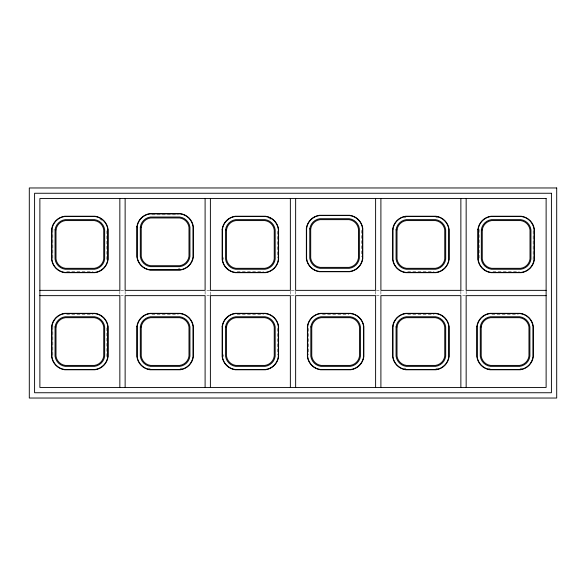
<?xml version="1.0" encoding="UTF-8"?>
<svg xmlns="http://www.w3.org/2000/svg" width="586" height="586" viewBox="0 0 586 586"><rect width="100%" height="100%" fill="white"/><g stroke="black" fill="none" stroke-linecap="round" stroke-linejoin="round"><path stroke-width="0.44" stroke-dasharray="2.93 2.2" d="M151.964 214.813L178.269 214.813M66.709 271.472L93.013 271.472M237.22 271.472L263.524 271.472M407.731 271.472L434.036 271.472M492.987 271.472L519.291 271.472M120.723 290.356L125.133 290.356M206.865 290.356L210.389 290.356L210.389 294.765M291.235 290.356L295.644 290.356M376.49 290.356L379.135 290.356M460.867 290.356L465.277 290.356M120.723 295.644L123.368 295.644M206.865 295.644L209.51 295.644M291.235 295.644L295.644 295.644M376.49 295.644L379.135 295.644M462.632 295.644L466.156 295.644L466.156 291.235M66.709 314.528L93.013 314.528M151.964 314.528L178.269 314.528M237.22 314.528L263.524 314.528M322.476 314.528L348.78 314.528M407.731 314.528L434.036 314.528M491.932 314.528L518.236 314.528M460.867 291.235L460.867 294.765M380.9 291.235L380.9 295.644M375.611 291.235L375.611 294.765M361.599 230.357L361.599 256.661M308.602 328.402L308.602 354.698M295.644 291.235L295.644 294.765M290.356 291.235L290.356 295.644M277.398 231.302L277.398 257.598M277.398 328.402L277.398 354.698M205.1 291.235L205.1 294.765M125.133 291.235L125.133 294.765M119.844 291.235L119.844 294.765M181.843 368.096A13.881 13.881 0 0 1 180.063 368.455M150.17 368.455A13.881 13.881 0 0 1 148.39 368.096M106.762 259.393A13.881 13.881 0 0 0 106.879 257.598L106.886 231.302A13.881 13.881 0 0 0 106.762 229.507M99.935 219.289A13.881 13.881 0 0 1 101.451 220.299M52.96 229.507A13.881 13.881 0 0 0 52.843 231.302L52.835 257.598A13.881 13.881 0 0 0 52.96 259.393M268.82 218.483A13.881 13.881 0 0 1 270.446 219.289M223.471 259.393A13.881 13.881 0 0 1 223.354 257.598M180.063 268.74A13.881 13.881 0 0 1 178.269 268.857M435.83 217.545A13.881 13.881 0 0 1 437.61 217.904M404.157 217.904A13.881 13.881 0 0 1 405.937 217.545M533.04 259.393A13.881 13.881 0 0 0 533.157 257.598L533.165 231.302A13.881 13.881 0 0 0 533.04 229.507M479.238 229.507A13.881 13.881 0 0 0 479.121 231.302L479.114 257.598A13.881 13.881 0 0 0 479.238 259.393M106.762 356.493A13.881 13.881 0 0 0 106.879 354.698L106.886 328.402A13.881 13.881 0 0 0 106.762 326.607M52.96 326.607A13.881 13.881 0 0 0 52.843 328.402L52.835 354.698A13.881 13.881 0 0 0 52.96 356.493M223.471 356.493A13.881 13.881 0 0 1 223.354 354.698M490.145 368.455A13.881 13.881 0 0 1 488.358 368.096M521.811 368.096A13.881 13.881 0 0 1 520.031 368.455M437.61 368.096A13.881 13.881 0 0 1 435.83 368.455M405.937 368.455A13.881 13.881 0 0 1 404.157 368.096"/><path stroke-width="0.88" d="M39.877 290.356L119.844 290.356L119.844 198.544M546.123 290.356L466.156 290.356L466.156 198.544M39.877 295.644L119.844 295.644L119.844 387.456M546.123 295.644L466.156 295.644L466.156 387.456M460.867 198.544L460.867 290.356L380.9 290.356L380.9 198.544M460.867 387.456L460.867 295.644L380.9 295.644L380.9 387.456M375.611 198.544L375.611 290.356L295.644 290.356L295.644 198.544M375.611 387.456L375.611 295.644L295.644 295.644L295.644 387.456M290.356 198.544L290.356 290.356L210.389 290.356L210.389 198.544M290.356 387.456L290.356 295.644L210.389 295.644L210.389 387.456M205.1 198.544L205.1 290.356L125.133 290.356L125.133 198.544M205.1 387.456L205.1 295.644L125.133 295.644L125.133 387.456M51.641 229.331L51.641 259.569A15.221 15.221 0 0 0 64.746 272.673L94.976 272.673A15.221 15.221 0 0 0 108.08 259.569L108.08 229.331A15.221 15.221 0 0 0 94.976 216.227L64.746 216.227A15.221 15.221 0 0 0 51.641 229.331M51.905 229.368L51.905 259.532A14.958 14.958 0 0 0 64.775 272.409L94.947 272.409A14.958 14.958 0 0 0 107.817 259.532L107.817 229.368A14.958 14.958 0 0 0 94.947 216.49L64.775 216.49A14.958 14.958 0 0 0 51.905 229.368M55.055 229.778L55.055 259.115A11.779 11.779 0 0 0 65.193 269.252L94.529 269.252A11.779 11.779 0 0 0 104.667 259.115L104.667 229.778A11.779 11.779 0 0 0 94.529 219.64L65.193 219.64A11.779 11.779 0 0 0 55.055 229.778M55.992 229.902L55.992 258.997A10.834 10.834 0 0 0 65.317 268.322L94.405 268.322A10.834 10.834 0 0 0 103.729 258.997L103.729 229.902A10.834 10.834 0 0 0 94.405 220.578L65.317 220.578A10.834 10.834 0 0 0 55.992 229.902M51.641 326.431L51.641 356.669A15.221 15.221 0 0 0 64.746 369.773L94.976 369.773A15.221 15.221 0 0 0 108.08 356.669L108.08 326.431A15.221 15.221 0 0 0 94.976 313.327L64.746 313.327A15.221 15.221 0 0 0 51.641 326.431M51.905 326.468L51.905 356.632A14.958 14.958 0 0 0 64.775 369.51L94.947 369.51A14.958 14.958 0 0 0 107.817 356.632L107.817 326.468A14.958 14.958 0 0 0 94.947 313.591L64.775 313.591A14.958 14.958 0 0 0 51.905 326.468M55.055 326.885L55.055 356.222A11.779 11.779 0 0 0 65.193 366.36L94.529 366.36A11.779 11.779 0 0 0 104.667 356.222L104.667 326.885A11.779 11.779 0 0 0 94.529 316.748L65.193 316.748A11.779 11.779 0 0 0 55.055 326.885M55.992 327.003L55.992 356.098A10.834 10.834 0 0 0 65.317 365.422L94.405 365.422A10.834 10.834 0 0 0 103.729 356.098L103.729 327.003A10.834 10.834 0 0 0 94.405 317.678L65.317 317.678A10.834 10.834 0 0 0 55.992 327.003M136.897 226.716L136.897 256.954A15.221 15.221 0 0 0 150.001 270.058L180.232 270.058A15.221 15.221 0 0 0 193.336 256.954L193.336 226.716A15.221 15.221 0 0 0 180.232 213.612L150.001 213.612A15.221 15.221 0 0 0 136.897 226.716M137.161 226.753L137.161 256.917A14.958 14.958 0 0 0 150.031 269.794L180.202 269.794A14.958 14.958 0 0 0 193.072 256.917L193.072 226.753A14.958 14.958 0 0 0 180.202 213.875L150.031 213.875A14.958 14.958 0 0 0 137.161 226.753M140.31 227.17L140.31 256.5A11.779 11.779 0 0 0 150.448 266.645L179.785 266.645A11.779 11.779 0 0 0 189.923 256.5L189.923 227.17A11.779 11.779 0 0 0 179.785 217.025L150.448 217.025A11.779 11.779 0 0 0 140.31 227.17M141.248 227.287L141.248 256.382A10.834 10.834 0 0 0 150.573 265.707L179.66 265.707A10.834 10.834 0 0 0 188.985 256.382L188.985 227.287A10.834 10.834 0 0 0 179.66 217.963L150.573 217.963A10.834 10.834 0 0 0 141.248 227.287M136.897 326.431L136.897 356.669A15.221 15.221 0 0 0 150.001 369.773L180.232 369.773A15.221 15.221 0 0 0 193.336 356.669L193.336 326.431A15.221 15.221 0 0 0 180.232 313.327L150.001 313.327A15.221 15.221 0 0 0 136.897 326.431M137.161 326.468L137.161 356.632A14.958 14.958 0 0 0 150.031 369.51L180.202 369.51A14.958 14.958 0 0 0 193.072 356.632L193.072 326.468A14.958 14.958 0 0 0 180.202 313.591L150.031 313.591A14.958 14.958 0 0 0 137.161 326.468M140.31 326.885L140.31 356.222A11.779 11.779 0 0 0 150.448 366.36L179.785 366.36A11.779 11.779 0 0 0 189.923 356.222L189.923 326.885A11.779 11.779 0 0 0 179.785 316.748L150.448 316.748A11.779 11.779 0 0 0 140.31 326.885M141.248 327.003L141.248 356.098A10.834 10.834 0 0 0 150.573 365.422L179.66 365.422A10.834 10.834 0 0 0 188.985 356.098L188.985 327.003A10.834 10.834 0 0 0 179.66 317.678L150.573 317.678A10.834 10.834 0 0 0 141.248 327.003M222.153 229.331L222.153 259.569A15.221 15.221 0 0 0 235.257 272.673L265.487 272.673A15.221 15.221 0 0 0 278.592 259.569L278.592 229.331A15.221 15.221 0 0 0 265.487 216.227L235.257 216.227A15.221 15.221 0 0 0 222.153 229.331M222.416 229.368L222.416 259.532A14.958 14.958 0 0 0 235.286 272.409L265.458 272.409A14.958 14.958 0 0 0 278.328 259.532L278.328 229.368A14.958 14.958 0 0 0 265.458 216.49L235.286 216.49A14.958 14.958 0 0 0 222.416 229.368M225.566 229.778L225.566 259.115A11.779 11.779 0 0 0 235.704 269.252L265.04 269.252A11.779 11.779 0 0 0 275.178 259.115L275.178 229.778A11.779 11.779 0 0 0 265.04 219.64L235.704 219.64A11.779 11.779 0 0 0 225.566 229.778M226.504 229.902L226.504 258.997A10.834 10.834 0 0 0 235.828 268.322L264.916 268.322A10.834 10.834 0 0 0 274.241 258.997L274.241 229.902A10.834 10.834 0 0 0 264.916 220.578L235.828 220.578A10.834 10.834 0 0 0 226.504 229.902M222.153 326.431L222.153 356.669A15.221 15.221 0 0 0 235.257 369.773L265.487 369.773A15.221 15.221 0 0 0 278.592 356.669L278.592 326.431A15.221 15.221 0 0 0 265.487 313.327L235.257 313.327A15.221 15.221 0 0 0 222.153 326.431M222.416 326.468L222.416 356.632A14.958 14.958 0 0 0 235.286 369.51L265.458 369.51A14.958 14.958 0 0 0 278.328 356.632L278.328 326.468A14.958 14.958 0 0 0 265.458 313.591L235.286 313.591A14.958 14.958 0 0 0 222.416 326.468M225.566 326.885L225.566 356.222A11.779 11.779 0 0 0 235.704 366.36L265.04 366.36A11.779 11.779 0 0 0 275.178 356.222L275.178 326.885A11.779 11.779 0 0 0 265.04 316.748L235.704 316.748A11.779 11.779 0 0 0 225.566 326.885M226.504 327.003L226.504 356.098A10.834 10.834 0 0 0 235.828 365.422L264.916 365.422A10.834 10.834 0 0 0 274.241 356.098L274.241 327.003A10.834 10.834 0 0 0 264.916 317.678L235.828 317.678A10.834 10.834 0 0 0 226.504 327.003M306.353 228.394L306.353 258.624A15.221 15.221 0 0 0 319.458 271.728L349.695 271.728A15.221 15.221 0 0 0 362.793 258.624L362.793 228.394A15.221 15.221 0 0 0 349.695 215.289L319.458 215.289A15.221 15.221 0 0 0 306.353 228.394M306.617 228.423L306.617 258.594A14.958 14.958 0 0 0 319.495 271.465L349.659 271.465A14.958 14.958 0 0 0 362.529 258.594L362.529 228.423A14.958 14.958 0 0 0 349.659 215.553L319.495 215.553A14.958 14.958 0 0 0 306.617 228.423M309.767 228.84L309.767 258.177A11.779 11.779 0 0 0 319.905 268.315L349.241 268.315A11.779 11.779 0 0 0 359.379 258.177L359.379 228.84A11.779 11.779 0 0 0 349.241 218.703L319.905 218.703A11.779 11.779 0 0 0 309.767 228.84M310.705 228.965L310.705 258.052A10.834 10.834 0 0 0 320.029 267.377L349.117 267.377A10.834 10.834 0 0 0 358.449 258.052L358.449 228.965A10.834 10.834 0 0 0 349.117 219.64L320.029 219.64A10.834 10.834 0 0 0 310.705 228.965M307.408 326.431L307.408 356.669A15.221 15.221 0 0 0 320.513 369.773L350.743 369.773A15.221 15.221 0 0 0 363.847 356.669L363.847 326.431A15.221 15.221 0 0 0 350.743 313.327L320.513 313.327A15.221 15.221 0 0 0 307.408 326.431M307.672 326.468L307.672 356.632A14.958 14.958 0 0 0 320.542 369.51L350.714 369.51A14.958 14.958 0 0 0 363.584 356.632L363.584 326.468A14.958 14.958 0 0 0 350.714 313.591L320.542 313.591A14.958 14.958 0 0 0 307.672 326.468M310.822 326.885L310.822 356.222A11.779 11.779 0 0 0 320.96 366.36L350.296 366.36A11.779 11.779 0 0 0 360.434 356.222L360.434 326.885A11.779 11.779 0 0 0 350.296 316.748L320.96 316.748A11.779 11.779 0 0 0 310.822 326.885M311.759 327.003L311.759 356.098A10.834 10.834 0 0 0 321.084 365.422L350.172 365.422A10.834 10.834 0 0 0 359.496 356.098L359.496 327.003A10.834 10.834 0 0 0 350.172 317.678L321.084 317.678A10.834 10.834 0 0 0 311.759 327.003M392.664 229.331L392.664 259.569A15.221 15.221 0 0 0 405.768 272.673L435.999 272.673A15.221 15.221 0 0 0 449.103 259.569L449.103 229.331A15.221 15.221 0 0 0 435.999 216.227L405.768 216.227A15.221 15.221 0 0 0 392.664 229.331M392.928 229.368L392.928 259.532A14.958 14.958 0 0 0 405.798 272.409L435.969 272.409A14.958 14.958 0 0 0 448.839 259.532L448.839 229.368A14.958 14.958 0 0 0 435.969 216.49L405.798 216.49A14.958 14.958 0 0 0 392.928 229.368M396.077 229.778L396.077 259.115A11.779 11.779 0 0 0 406.215 269.252L435.552 269.252A11.779 11.779 0 0 0 445.69 259.115L445.69 229.778A11.779 11.779 0 0 0 435.552 219.64L406.215 219.64A11.779 11.779 0 0 0 396.077 229.778M397.015 229.902L397.015 258.997A10.834 10.834 0 0 0 406.34 268.322L435.427 268.322A10.834 10.834 0 0 0 444.752 258.997L444.752 229.902A10.834 10.834 0 0 0 435.427 220.578L406.34 220.578A10.834 10.834 0 0 0 397.015 229.902M392.664 326.431L392.664 356.669A15.221 15.221 0 0 0 405.768 369.773L435.999 369.773A15.221 15.221 0 0 0 449.103 356.669L449.103 326.431A15.221 15.221 0 0 0 435.999 313.327L405.768 313.327A15.221 15.221 0 0 0 392.664 326.431M392.928 326.468L392.928 356.632A14.958 14.958 0 0 0 405.798 369.51L435.969 369.51A14.958 14.958 0 0 0 448.839 356.632L448.839 326.468A14.958 14.958 0 0 0 435.969 313.591L405.798 313.591A14.958 14.958 0 0 0 392.928 326.468M396.077 326.885L396.077 356.222A11.779 11.779 0 0 0 406.215 366.36L435.552 366.36A11.779 11.779 0 0 0 445.69 356.222L445.69 326.885A11.779 11.779 0 0 0 435.552 316.748L406.215 316.748A11.779 11.779 0 0 0 396.077 326.885M397.015 327.003L397.015 356.098A10.834 10.834 0 0 0 406.34 365.422L435.427 365.422A10.834 10.834 0 0 0 444.752 356.098L444.752 327.003A10.834 10.834 0 0 0 435.427 317.678L406.34 317.678A10.834 10.834 0 0 0 397.015 327.003M477.92 229.331L477.92 259.569A15.221 15.221 0 0 0 491.024 272.673L521.254 272.673A15.221 15.221 0 0 0 534.359 259.569L534.359 229.331A15.221 15.221 0 0 0 521.254 216.227L491.024 216.227A15.221 15.221 0 0 0 477.92 229.331M478.183 229.368L478.183 259.532A14.958 14.958 0 0 0 491.053 272.409L521.225 272.409A14.958 14.958 0 0 0 534.095 259.532L534.095 229.368A14.958 14.958 0 0 0 521.225 216.49L491.053 216.49A14.958 14.958 0 0 0 478.183 229.368M481.333 229.778L481.333 259.115A11.779 11.779 0 0 0 491.471 269.252L520.808 269.252A11.779 11.779 0 0 0 530.945 259.115L530.945 229.778A11.779 11.779 0 0 0 520.808 219.64L491.471 219.64A11.779 11.779 0 0 0 481.333 229.778M482.271 229.902L482.271 258.997A10.834 10.834 0 0 0 491.595 268.322L520.683 268.322A10.834 10.834 0 0 0 530.008 258.997L530.008 229.902A10.834 10.834 0 0 0 520.683 220.578L491.595 220.578A10.834 10.834 0 0 0 482.271 229.902M476.865 326.431L476.865 356.669A15.221 15.221 0 0 0 489.969 369.773L520.207 369.773A15.221 15.221 0 0 0 533.304 356.669L533.304 326.431A15.221 15.221 0 0 0 520.207 313.327L489.969 313.327A15.221 15.221 0 0 0 476.865 326.431M477.129 326.468L477.129 356.632A14.958 14.958 0 0 0 490.006 369.51L520.17 369.51A14.958 14.958 0 0 0 533.04 356.632L533.04 326.468A14.958 14.958 0 0 0 520.17 313.591L490.006 313.591A14.958 14.958 0 0 0 477.129 326.468M480.278 326.885L480.278 356.222A11.779 11.779 0 0 0 490.416 366.36L519.753 366.36A11.779 11.779 0 0 0 529.89 356.222L529.89 326.885A11.779 11.779 0 0 0 519.753 316.748L490.416 316.748A11.779 11.779 0 0 0 480.278 326.885M481.216 327.003L481.216 356.098A10.834 10.834 0 0 0 490.541 365.422L519.628 365.422A10.834 10.834 0 0 0 528.96 356.098L528.96 327.003A10.834 10.834 0 0 0 519.628 317.678L490.541 317.678A10.834 10.834 0 0 0 481.216 327.003M556.7 187.967L29.3 187.967L29.3 398.033L556.7 398.033L556.7 187.967M551.411 193.255L34.589 193.255L34.589 392.745L551.411 392.745L551.411 193.255M546.123 198.544L39.877 198.544L39.877 387.456L546.123 387.456L546.123 198.544"/></g></svg>
